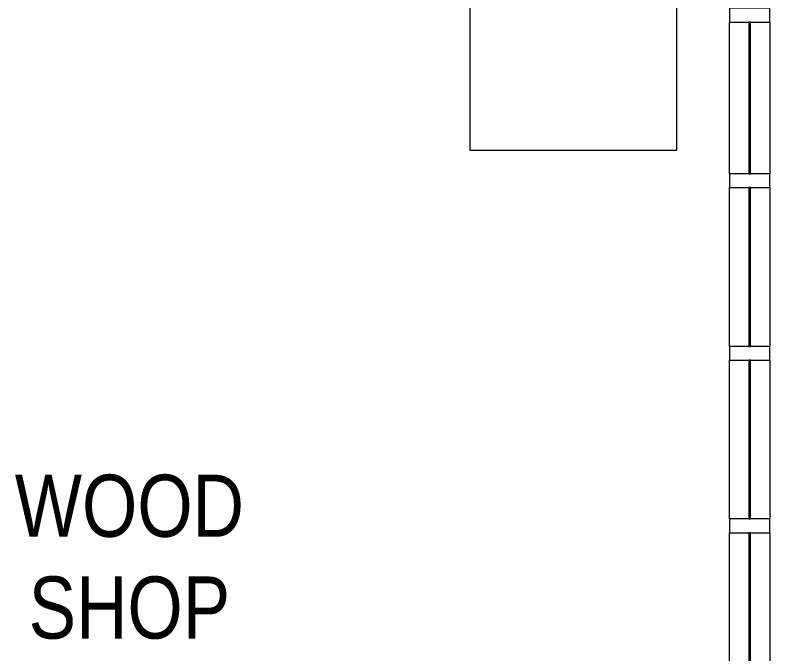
# Model space of a CAD drawing. Header units: inches. Extents: x -3640 to -1418, y -3630 to 137.
# Drawn here: x -3246.3 to -3136.9, y -2162.9 to -2070.3 of the extents above; entities that cross this region are included whole.
import ezdxf

# ---------------------------------------------------------------- set-up
doc = ezdxf.new("R2010")
doc.units = ezdxf.units.IN
doc.header["$MEASUREMENT"] = 0
doc.linetypes.add('Hidden Equipment- BSALS', pattern=[0.0625, 0.03125, -0.03125])
for name, color, linetype, lineweight in [('A-AREA-IDEN', 2, 'Continuous', 9), ('A-GLAZ-CURT', 52, 'Continuous', 13), ('A-GLAZ-CWMG', 51, 'Continuous', 13), ('Q-SPCQ', 91, 'Continuous', 13)]:
    doc.layers.add(name, color=color, linetype=linetype, lineweight=lineweight)
doc.styles.add('Arial Narrow', font='ARIALN.TTF', dxfattribs={"height": 9})

# ---------------------------------------------------------------- blocks, each defined once
blk = doc.blocks.new('System Panel - interior glazed panels-3266807-DIMENSION PLAN - LEVEL 1 _567_ - 2__ - CAD')
at = {"layer": 'A-GLAZ-CURT', "lineweight": 20}
for p, q in [((11, 0.125), (-11, 0.125)), ((-11, 0.125), (-11, -0.125)), ((11, -0.125), (11, 0.125)), ((-11, -0.125), (11, -0.125))]:
    blk.add_line(p, q, dxfattribs=at)
blk = doc.blocks.new('Rectangular Mullion - 6 x 6 interior mullion-3206180-DIMENSION PLAN - LEVEL 1 _567_ - 2__ - CAD')
at = {"layer": 'A-GLAZ-CWMG', "lineweight": 9}
for p, q in [((-3142.77, -2093.33), (-3142.77, -2071.33)), ((-3136.9, -2071.33), (-3136.9, -2093.33))]:
    blk.add_line(p, q, dxfattribs=at)
blk = doc.blocks.new('Rectangular Mullion - 2 x 6 interior mullion-2995501-DIMENSION PLAN - LEVEL 1 _567_ - 2__ - CAD')
at = {"layer": 'A-GLAZ-CWMG', "lineweight": 20}
for p, q in [((0, 2.9375), (-2, 2.9375)), ((-2, 2.9375), (-2, -2.9375)), ((0, -2.9375), (0, 2.9375)), ((-2, -2.9375), (0, -2.9375))]:
    blk.add_line(p, q, dxfattribs=at)
blk = doc.blocks.new('System Panel - interior glazed panels-3266809-DIMENSION PLAN - LEVEL 1 _567_ - 2__ - CAD')
at = {"layer": 'A-GLAZ-CURT', "lineweight": 20}
for p, q in [((11.5, 0.125), (-11.5, 0.125)), ((-11.5, 0.125), (-11.5, -0.125)), ((11.5, -0.125), (11.5, 0.125)), ((-11.5, -0.125), (11.5, -0.125))]:
    blk.add_line(p, q, dxfattribs=at)
blk = doc.blocks.new('Rectangular Mullion - 6 x 6 interior mullion-3266802-DIMENSION PLAN - LEVEL 1 _567_ - 2__ - CAD')
at = {"layer": 'A-GLAZ-CWMG', "lineweight": 9}
for p, q in [((-3142.77, -2118.33), (-3142.77, -2095.33)), ((-3136.9, -2095.33), (-3136.9, -2118.33))]:
    blk.add_line(p, q, dxfattribs=at)
blk = doc.blocks.new('Rectangular Mullion - 6 x 6 interior mullion-3266804-DIMENSION PLAN - LEVEL 1 _567_ - 2__ - CAD')
at = {"layer": 'A-GLAZ-CWMG', "lineweight": 9}
for p, q in [((-3142.77, -2167.33), (-3142.77, -2145.33)), ((-3136.9, -2145.33), (-3136.9, -2167.33))]:
    blk.add_line(p, q, dxfattribs=at)
blk = doc.blocks.new('Rectangular Mullion - 2 x 6 interior mullion-2995499-DIMENSION PLAN - LEVEL 1 _567_ - 2__ - CAD')
at = {"layer": 'A-GLAZ-CWMG', "lineweight": 20}
for p, q in [((-1, 2.9375), (1, 2.9375)), ((-1, -2.9375), (-1, 2.9375)), ((1, 2.9375), (1, -2.9375)), ((1, -2.9375), (-1, -2.9375))]:
    blk.add_line(p, q, dxfattribs=at)
blk = doc.blocks.new('Equip- Lab- Mobile Table - 48MT-1921261-DIMENSION PLAN - LEVEL 1 _567_ - 2__ - CAD')
at = {"layer": 'Q-SPCQ', "lineweight": 20}
for p, q in [((24, 30), (-24, 30)), ((-24, 30), (-24, 0)), ((24, 0), (24, 30)), ((-24, 0), (24, 0))]:
    blk.add_line(p, q, dxfattribs=at)

msp = doc.modelspace()

# ---------------------------------------------------------------- block references
at = {"layer": 'A-GLAZ-CURT', "lineweight": 9, "rotation": 270}
for name, p in [('System Panel - interior glazed panels-3266807-DIMENSION PLAN - LEVEL 1 _567_ - 2__ - CAD', (-3139.83, -2082.33)), ('System Panel - interior glazed panels-3266809-DIMENSION PLAN - LEVEL 1 _567_ - 2__ - CAD', (-3139.83, -2106.83)), ('System Panel - interior glazed panels-3266809-DIMENSION PLAN - LEVEL 1 _567_ - 2__ - CAD', (-3139.83, -2131.83)), ('System Panel - interior glazed panels-3266807-DIMENSION PLAN - LEVEL 1 _567_ - 2__ - CAD', (-3139.83, -2156.33))]:
    msp.add_blockref(name, p, dxfattribs=at)
at = {"layer": 'A-GLAZ-CWMG', "lineweight": 9, "rotation": 90}
msp.add_blockref('Rectangular Mullion - 2 x 6 interior mullion-2995501-DIMENSION PLAN - LEVEL 1 _567_ - 2__ - CAD', (-3139.83, -2069.33), dxfattribs=at)
at = {"layer": 'A-GLAZ-CWMG', "lineweight": 9}
for name, p in [('Rectangular Mullion - 6 x 6 interior mullion-3206180-DIMENSION PLAN - LEVEL 1 _567_ - 2__ - CAD', (0, 0)), ('Rectangular Mullion - 6 x 6 interior mullion-3266802-DIMENSION PLAN - LEVEL 1 _567_ - 2__ - CAD', (0, 0)), ('Rectangular Mullion - 6 x 6 interior mullion-3266802-DIMENSION PLAN - LEVEL 1 _567_ - 2__ - CAD', (0, -25)), ('Rectangular Mullion - 6 x 6 interior mullion-3266804-DIMENSION PLAN - LEVEL 1 _567_ - 2__ - CAD', (0, 0))]:
    msp.add_blockref(name, p, dxfattribs=at)
at = {"layer": 'A-GLAZ-CWMG', "lineweight": 9, "extrusion": (0, 0, -1), "rotation": 270}
for p in [(3139.83, -2094.33), (3139.83, -2119.33), (3139.83, -2144.33)]:
    msp.add_blockref('Rectangular Mullion - 2 x 6 interior mullion-2995499-DIMENSION PLAN - LEVEL 1 _567_ - 2__ - CAD', p, dxfattribs=at)
at = {"layer": 'Q-SPCQ', "linetype": 'Hidden Equipment- BSALS', "lineweight": 20, "rotation": 269.9999999999984}
msp.add_blockref('Equip- Lab- Mobile Table - 48MT-1921261-DIMENSION PLAN - LEVEL 1 _567_ - 2__ - CAD', (-3180.4, -2065.91), dxfattribs=at)

# ---------------------------------------------------------------- texts
at = {"layer": 'A-AREA-IDEN', "char_height": 9, "attachment_point": 1, "style": 'Arial Narrow'}
for s, insert, width in [('WOOD', (-3246.35, -2136.91), 40.905), ('SHOP', (-3244.35, -2151.66), 36.057)]:
    msp.add_mtext(s, dxfattribs=dict(at, insert=insert, width=width))

doc.saveas('drawing.dxf')
